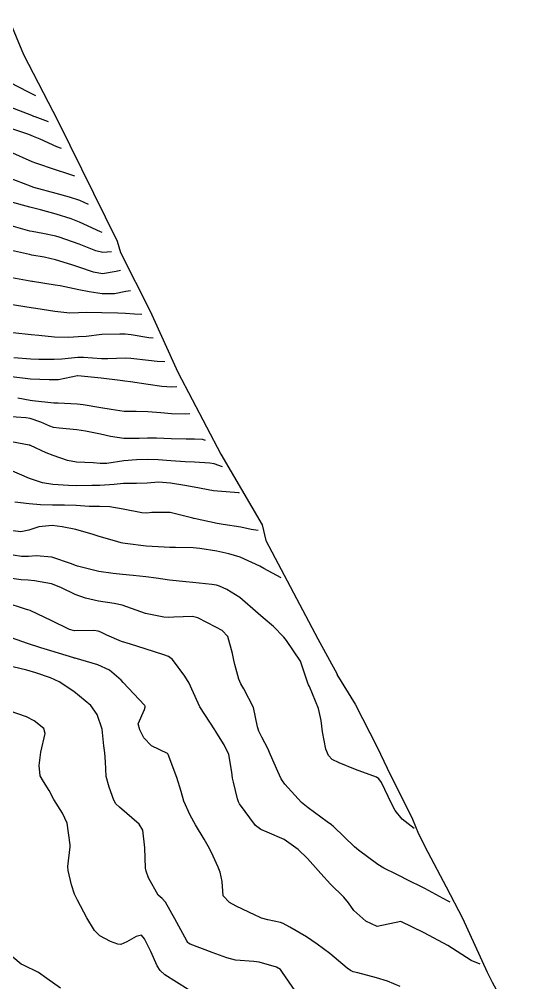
# Model space of a CAD drawing. Header units: metres. Extents: x 307586 to 320046, y 7427249 to 7434250.
# Drawn here: x 318327.3 to 318369.5, y 7430766.6 to 7430848.4 of the extents above; entities that cross this region are included whole.
import ezdxf

# ---------------------------------------------------------------- set-up
doc = ezdxf.new("R2010")
doc.units = ezdxf.units.M
doc.header["$MEASUREMENT"] = 0
for name, color, linetype in [('Area', 45, 'Continuous'), ('Curvas de Nivel 1m', 11, 'Continuous'), ('Curvas de Nivel 5m', 15, 'Continuous')]:
    doc.layers.add(name, color=color, linetype=linetype)

msp = doc.modelspace()

# ---------------------------------------------------------------- linework, layer by layer
at = {"layer": 'Area'}
msp.add_polyline3d([(318326.397, 7430848.387, 801.29), (318327.665, 7430845.387, 800.429), (318330.565, 7430839.779, 787.119), (318335.613, 7430829.547, 782.259), (318335.885, 7430828.584, 784.799), (318338.421, 7430823.623, 791.159), (318340.762, 7430818.449, 783.519), (318344.413, 7430811.489, 782.219), (318347.931, 7430805.489, 782.129), (318348.23, 7430804.154, 783.349), (318352.643, 7430795.812, 764.759), (318354.289, 7430792.807, 764.689), (318354.258, 7430792.775, 768.929), (318355.836, 7430790.272, 805.719), (318357.699, 7430786.609, 766.199), (318358.547, 7430784.823, 800.489), (318360.698, 7430780.51, 780.149), (318361.202, 7430779.252, 796.749), (318361.989, 7430777.711, 788.949), (318363.548, 7430774.763, 778.249), (318364.93, 7430772.097, 763.209), (318367.026, 7430767.518, 769.279), (318367.451, 7430766.678, 769.409), (318369.461, 7430762.977, 771.509)], dxfattribs=at)
at = {"layer": 'Curvas de Nivel 1m', "flags": 128}
for points, elevation in [([(318328.693, 7430841.9), (318328.54, 7430841.962), (318328.026, 7430842.215), (318326.55, 7430842.982)], 784), ([(318329.773, 7430839.68), (318328.632, 7430840.099), (318328.522, 7430840.143), (318328.355, 7430840.212), (318326.53, 7430840.941)], 783), ([(318330.873, 7430837.41), (318330.487, 7430837.568), (318329.065, 7430838.204), (318328.496, 7430838.445), (318328.116, 7430838.596), (318326.507, 7430839.14)], 782), ([(318332.013, 7430835.06), (318331.349, 7430835.287), (318330.464, 7430835.573), (318328.61, 7430836.209), (318328.473, 7430836.26), (318328.385, 7430836.3), (318326.482, 7430837.145)], 781), ([(318334.333, 7430830.28), (318334.201, 7430830.346), (318332.413, 7430831.174), (318331.691, 7430831.446), (318330.419, 7430831.843), (318329.102, 7430832.203), (318328.425, 7430832.378), (318328.203, 7430832.434), (318326.43, 7430832.93)], 779), ([(318335.123, 7430828.65), (318334.38, 7430828.586), (318333.792, 7430828.736), (318332.39, 7430829.313), (318330.676, 7430829.909), (318330.4, 7430829.978), (318329.305, 7430830.201), (318328.405, 7430830.375), (318328.199, 7430830.418), (318326.41, 7430830.903)], 778), ([(318335.883, 7430827.07), (318335.514, 7430826.97), (318334.359, 7430826.792), (318333.587, 7430826.922), (318332.365, 7430827.35), (318331.748, 7430827.55), (318330.371, 7430827.984), (318329.422, 7430828.2), (318328.375, 7430828.377), (318328.176, 7430828.412), (318326.382, 7430828.818)], 777), ([(318336.733, 7430825.33), (318336.34, 7430825.279), (318335.377, 7430825.085), (318334.337, 7430825.075), (318333.245, 7430825.245), (318332.342, 7430825.423), (318330.775, 7430825.755), (318330.348, 7430825.835), (318328.432, 7430826.129), (318328.352, 7430826.143), (318327.92, 7430826.214), (318326.356, 7430826.507)], 776), ([(318338.673, 7430821.32), (318338.296, 7430821.366), (318336.796, 7430821.607), (318336.298, 7430821.653), (318335.842, 7430821.661), (318334.298, 7430821.627), (318332.969, 7430821.48), (318332.296, 7430821.425), (318331.514, 7430821.391), (318330.295, 7430821.413), (318328.955, 7430821.545), (318328.297, 7430821.615), (318326.737, 7430821.787)], 774), ([(318339.653, 7430819.31), (318338.996, 7430819.355), (318338.273, 7430819.416), (318336.781, 7430819.599), (318336.276, 7430819.628), (318334.828, 7430819.578), (318334.275, 7430819.584), (318332.752, 7430819.679), (318332.276, 7430819.678), (318330.906, 7430819.548), (318330.273, 7430819.505), (318328.965, 7430819.507), (318328.273, 7430819.532), (318326.833, 7430819.666)], 773), ([(318340.673, 7430817.19), (318340.244, 7430817.162), (318339.406, 7430817.234), (318338.246, 7430817.384), (318336.732, 7430817.621), (318336.249, 7430817.69), (318335.871, 7430817.738), (318334.251, 7430817.931), (318332.277, 7430818.135), (318332.253, 7430818.13), (318330.625, 7430817.801), (318330.249, 7430817.781), (318329.848, 7430817.785), (318328.249, 7430817.836), (318326.396, 7430818.084)], 772), ([(318341.783, 7430814.91), (318341.396, 7430814.867), (318340.215, 7430814.891), (318339.309, 7430814.981), (318338.218, 7430815.081), (318337.226, 7430815.092), (318336.218, 7430815.101), (318335.089, 7430815.258), (318334.222, 7430815.423), (318332.709, 7430815.672), (318332.226, 7430815.728), (318330.608, 7430815.796), (318330.227, 7430815.818), (318328.425, 7430816.012), (318328.23, 7430816.039), (318327.16, 7430816.221)], 771), ([(318344.563, 7430810.41), (318343.852, 7430810.658), (318343.47, 7430810.727), (318342.17, 7430810.796), (318341.385, 7430810.834), (318340.171, 7430810.916), (318339.101, 7430811.005), (318338.172, 7430811.035), (318337.259, 7430811.012), (318336.171, 7430810.906), (318334.719, 7430810.683), (318334.168, 7430810.679), (318333.57, 7430810.745), (318332.169, 7430810.796), (318331.394, 7430810.945), (318330.175, 7430811.357), (318329.585, 7430811.597), (318328.248, 7430812.209), (318328.202, 7430812.229), (318328.183, 7430812.234), (318328.15, 7430812.244), (318326.187, 7430812.611)], 769), ([(318346.013, 7430808.17), (318345.937, 7430808.192), (318344.138, 7430808.332), (318343.778, 7430808.383), (318342.143, 7430808.693), (318341.367, 7430808.825), (318340.148, 7430809.033), (318339.111, 7430809.113), (318338.147, 7430809.025), (318337.255, 7430808.99), (318336.146, 7430808.985), (318335.357, 7430808.909), (318334.143, 7430808.835), (318333.472, 7430808.818), (318332.143, 7430808.808), (318331.48, 7430808.83), (318330.144, 7430808.909), (318329.281, 7430809.058), (318328.151, 7430809.413), (318326.273, 7430810.229)], 768), ([(318347.583, 7430805.01), (318346.984, 7430805.096), (318346.102, 7430805.275), (318344.599, 7430805.519), (318344.107, 7430805.607), (318342.139, 7430806.014), (318342.113, 7430806.017), (318342.046, 7430806.041), (318340.118, 7430806.536), (318338.558, 7430806.524), (318338.117, 7430806.475), (318337.704, 7430806.507), (318336.12, 7430806.823), (318334.997, 7430807.002), (318334.122, 7430807.036), (318333.222, 7430807.049), (318332.122, 7430807.117), (318331.139, 7430807.153), (318330.123, 7430807.156), (318329.096, 7430807.169), (318328.124, 7430807.271), (318326.929, 7430807.418)], 767), ([(318349.533, 7430800.99), (318348.443, 7430801.58), (318348.061, 7430801.79), (318347.736, 7430801.973), (318346.07, 7430802.748), (318345.105, 7430803.037), (318344.075, 7430803.241), (318342.626, 7430803.486), (318342.078, 7430803.537), (318340.569, 7430803.564), (318340.078, 7430803.569), (318339.594, 7430803.584), (318338.079, 7430803.688), (318336.278, 7430803.911), (318336.081, 7430803.938), (318335.938, 7430803.969), (318335.376, 7430804.121), (318334.088, 7430804.496), (318333.584, 7430804.651), (318332.097, 7430805.076), (318330.944, 7430805.328), (318330.102, 7430805.43), (318328.969, 7430805.328), (318328.095, 7430805.023), (318327.424, 7430804.885), (318326.096, 7430805.073)], 766), ([(318363.883, 7430773.46), (318363.721, 7430773.548), (318363.291, 7430773.784), (318361.735, 7430774.624), (318360.135, 7430775.428), (318359.75, 7430775.614), (318359.307, 7430775.827), (318358.262, 7430776.347), (318357.761, 7430776.658), (318356.116, 7430777.867), (318355.777, 7430778.156), (318353.973, 7430779.897), (318353.881, 7430779.976), (318353.804, 7430780.023), (318353.442, 7430780.268), (318351.818, 7430781.462), (318351.274, 7430781.925), (318349.838, 7430783.491), (318349.648, 7430783.75), (318349.546, 7430783.944), (318349.253, 7430784.548), (318348.637, 7430785.959), (318348.408, 7430786.492), (318347.888, 7430787.463), (318347.651, 7430787.972), (318347.537, 7430788.335), (318347.177, 7430789.977), (318346.355, 7430791.569), (318346.1, 7430791.988), (318345.947, 7430792.402), (318345.608, 7430793.644), (318345.51, 7430793.997), (318345.395, 7430794.575), (318345.016, 7430796.005), (318344.515, 7430796.529), (318344.001, 7430796.805), (318342.452, 7430797.592), (318342.01, 7430797.717), (318340.409, 7430797.656), (318340.009, 7430797.63), (318339.586, 7430797.644), (318338.012, 7430797.952), (318337.612, 7430798.094), (318336.021, 7430798.667), (318335.341, 7430798.803), (318334.026, 7430799.005), (318332.912, 7430799.268), (318332.034, 7430799.585), (318330.82, 7430800.172), (318330.046, 7430800.474), (318328.589, 7430800.742), (318328.049, 7430800.786), (318327.443, 7430800.822), (318326.051, 7430801.007)], 764), ([(318366.443, 7430768.19), (318365.664, 7430768.505), (318363.683, 7430769.78), (318361.693, 7430770.852), (318359.703, 7430771.82), (318357.698, 7430771.405), (318356.718, 7430771.86), (318355.712, 7430772.757), (318355.244, 7430773.402), (318354.864, 7430773.883), (318353.739, 7430775.004), (318352.91, 7430775.908), (318351.765, 7430777.173), (318350.979, 7430777.928), (318349.785, 7430778.776), (318348.353, 7430779.404), (318347.798, 7430779.632), (318347.366, 7430779.974), (318346.008, 7430781.801), (318345.904, 7430781.989), (318345.825, 7430782.242), (318345.499, 7430783.655), (318345.415, 7430783.996), (318345.353, 7430784.495), (318345.098, 7430786.002), (318344.702, 7430786.829), (318343.941, 7430788.019), (318343.894, 7430788.088), (318342.619, 7430790.033), (318341.938, 7430791.55), (318341.73, 7430792.042), (318341.365, 7430792.63), (318340.317, 7430794.056), (318339.967, 7430794.317), (318339.585, 7430794.45), (318337.976, 7430794.965), (318336.736, 7430795.348), (318335.985, 7430795.587), (318334.733, 7430796.129), (318334.232, 7430796.373), (318333.996, 7430796.458), (318333.628, 7430796.512), (318331.996, 7430796.48), (318331.573, 7430796.589), (318330.005, 7430797.37), (318329.454, 7430797.635), (318328.208, 7430798.207), (318328.014, 7430798.279), (318327.918, 7430798.308), (318326.024, 7430798.936)], 763), ([(318359.638, 7430766.317), (318358.567, 7430766.761), (318357.645, 7430767.035), (318356.054, 7430767.461), (318355.65, 7430767.56), (318355.429, 7430767.652), (318355.153, 7430767.877), (318353.671, 7430769.114), (318352.602, 7430769.911), (318351.689, 7430770.533), (318350.287, 7430771.344), (318349.7, 7430771.659), (318349.493, 7430771.736), (318348.418, 7430771.959), (318347.855, 7430772.118), (318347.705, 7430772.182), (318347.317, 7430772.364), (318345.714, 7430773.125), (318345.152, 7430773.433), (318344.614, 7430774.007), (318344.536, 7430775.213), (318344.346, 7430776.011), (318344.182, 7430776.438), (318343.766, 7430777.378), (318343.439, 7430778.023), (318343.005, 7430778.808), (318342.273, 7430780.035), (318341.811, 7430780.858), (318341.282, 7430782.045), (318341.034, 7430782.845), (318340.669, 7430784.052), (318339.935, 7430785.996), (318339.904, 7430786.06), (318339.873, 7430786.088), (318338.523, 7430786.724), (318337.886, 7430787.399), (318337.527, 7430788.094), (318337.396, 7430788.6), (318337.919, 7430789.822), (318337.996, 7430790.015), (318337.995, 7430790.089), (318337.972, 7430790.138), (318337.924, 7430790.193), (318336.117, 7430792.108), (318335.945, 7430792.302), (318334.969, 7430793.14), (318333.957, 7430793.592), (318332.043, 7430794.159), (318331.963, 7430794.182), (318331.933, 7430794.19), (318329.972, 7430794.781), (318329.117, 7430795.052), (318327.981, 7430795.429), (318326.151, 7430796.068)], 762), ([(318350.713, 7430765.929), (318349.648, 7430767.494), (318349.47, 7430767.761), (318349.131, 7430767.948), (318347.659, 7430768.367), (318347.207, 7430768.427), (318345.661, 7430768.55), (318344.93, 7430768.735), (318343.671, 7430769.201), (318341.807, 7430769.913), (318341.682, 7430769.977), (318341.624, 7430770.041), (318341.537, 7430770.189), (318340.508, 7430772.052), (318339.717, 7430773.47), (318339.436, 7430773.78), (318339.088, 7430774.07), (318338.285, 7430775.542), (318338.07, 7430776.085), (318338.023, 7430776.354), (318337.972, 7430778.087), (318337.795, 7430779.572), (318337.485, 7430780.093), (318335.817, 7430781.518), (318335.507, 7430781.802), (318335.317, 7430782.118), (318334.922, 7430783.212), (318334.684, 7430784.127), (318334.615, 7430785.375), (318334.55, 7430786.13), (318334.481, 7430786.733), (318334.322, 7430788.134), (318333.912, 7430789.403), (318333.363, 7430790.146), (318331.935, 7430791.348), (318330.693, 7430792.172), (318329.946, 7430792.509), (318328.691, 7430792.939), (318327.952, 7430793.151), (318326.742, 7430793.435)], 761), ([(318330.784, 7430766.168), (318329.641, 7430766.989), (318328.939, 7430767.483), (318327.652, 7430768.105), (318327.449, 7430768.212), (318325.675, 7430769.696)], 759)]:
    msp.add_lwpolyline(points, dxfattribs=dict(at, elevation=elevation))
at = {"layer": 'Curvas de Nivel 5m', "flags": 128}
for points, elevation in [([(318333.163, 7430832.68), (318332.431, 7430833.005), (318331.554, 7430833.294), (318330.437, 7430833.591), (318328.536, 7430834.115), (318328.442, 7430834.143), (318328.248, 7430834.212), (318326.453, 7430834.911)], 780), ([(318337.703, 7430823.33), (318337.068, 7430823.35), (318336.316, 7430823.42), (318335.654, 7430823.457), (318334.316, 7430823.476), (318332.976, 7430823.494), (318332.316, 7430823.463), (318331.604, 7430823.459), (318330.317, 7430823.599), (318328.69, 7430823.835), (318328.32, 7430823.894), (318326.348, 7430824.205)], 775), ([(318343.103, 7430812.65), (318342.845, 7430812.723), (318342.19, 7430812.766), (318341.469, 7430812.768), (318340.19, 7430812.786), (318338.939, 7430812.828), (318338.19, 7430812.848), (318337.466, 7430812.821), (318336.19, 7430812.822), (318335.05, 7430812.986), (318334.193, 7430813.173), (318332.908, 7430813.441), (318332.197, 7430813.543), (318330.698, 7430813.675), (318330.199, 7430813.758), (318329.883, 7430813.868), (318329.123, 7430814.196), (318328.207, 7430814.506), (318327.853, 7430814.569), (318326.209, 7430814.666)], 770), ([(318360.843, 7430779.72), (318359.81, 7430780.503), (318359.226, 7430781.237), (318358.916, 7430781.834), (318358.062, 7430783.625), (318357.844, 7430783.923), (318357.638, 7430784.06), (318355.856, 7430784.732), (318354.466, 7430785.289), (318353.868, 7430785.582), (318353.561, 7430785.903), (318353.336, 7430786.448), (318353.035, 7430787.909), (318352.937, 7430788.881), (318352.712, 7430789.912), (318351.941, 7430791.769), (318351.865, 7430791.921), (318351.808, 7430792.057), (318351.183, 7430793.928), (318349.989, 7430795.665), (318349.765, 7430795.943), (318348.901, 7430796.856), (318348.009, 7430797.596), (318347.585, 7430797.974), (318346.033, 7430799.314), (318344.921, 7430800.007), (318344.309, 7430800.28), (318344.046, 7430800.352), (318343.657, 7430800.413), (318342.049, 7430800.605), (318341.444, 7430800.651), (318340.05, 7430800.795), (318338.936, 7430800.961), (318338.053, 7430801.066), (318336.967, 7430801.187), (318336.055, 7430801.282), (318335.283, 7430801.349), (318334.057, 7430801.538), (318332.234, 7430801.986), (318332.062, 7430802.04), (318331.742, 7430802.163), (318330.069, 7430802.753), (318328.736, 7430802.866), (318328.069, 7430802.806), (318327.481, 7430802.804), (318326.071, 7430803.031)], 765), ([(318341.633, 7430766.04), (318339.645, 7430767.296), (318339.249, 7430767.666), (318339.013, 7430768.07), (318338.459, 7430769.29), (318338.061, 7430770.084), (318337.939, 7430770.34), (318337.689, 7430770.675), (318337.225, 7430770.557), (318336.434, 7430770.102), (318335.911, 7430769.876), (318335.68, 7430769.888), (318335.048, 7430770.12), (318334.151, 7430770.596), (318333.692, 7430771.062), (318333.027, 7430772.147), (318332.24, 7430773.632), (318332, 7430774.157), (318331.735, 7430774.945), (318331.446, 7430776.163), (318331.427, 7430776.492), (318331.606, 7430778.162), (318331.61, 7430778.327), (318331.355, 7430780.164), (318330.966, 7430781.014), (318330.238, 7430782.176), (318329.831, 7430782.945), (318329.361, 7430783.71), (318329.07, 7430784.192), (318328.978, 7430785.071), (318329.138, 7430786.191), (318329.49, 7430787.787), (318329.376, 7430788.188), (318328.561, 7430788.858), (318327.907, 7430789.178), (318326.444, 7430789.695)], 760)]:
    msp.add_lwpolyline(points, dxfattribs=dict(at, elevation=elevation))

doc.saveas('drawing.dxf')
